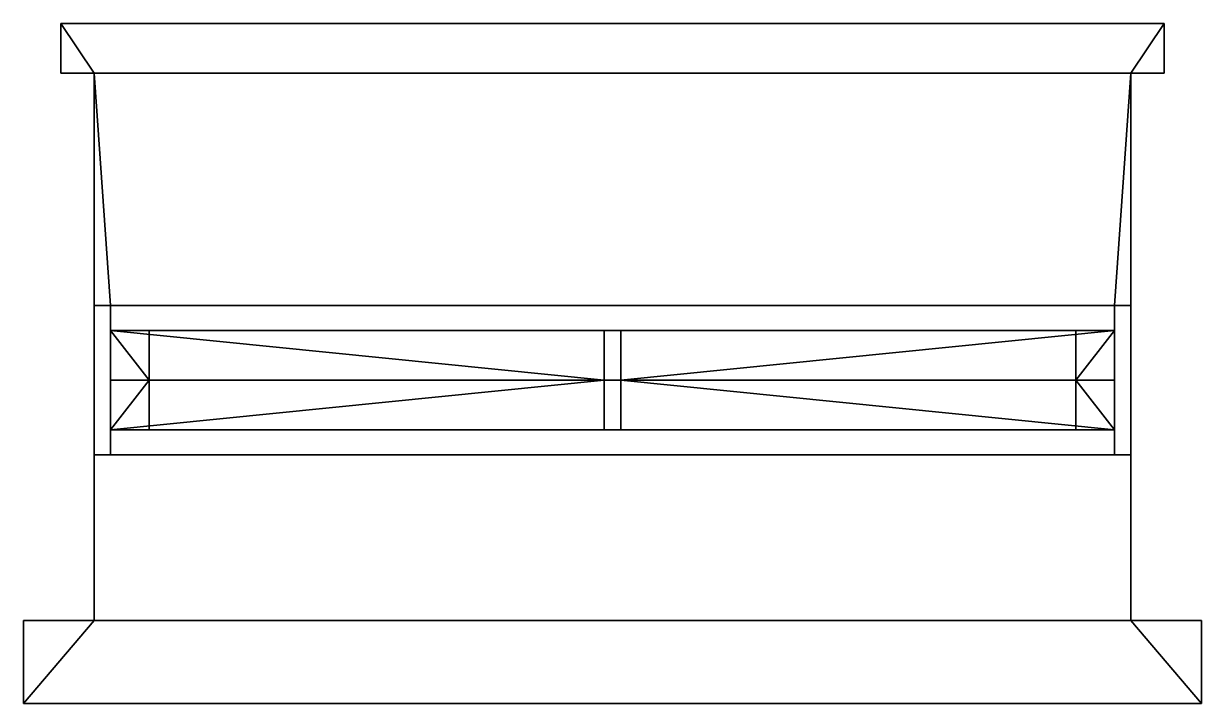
# Model space of a CAD drawing. Extents: x -0.043 to 0.667, y -0.05 to 0.36.
import ezdxf

# ---------------------------------------------------------------- set-up
doc = ezdxf.new("R2010")
doc.units = 0

msp = doc.modelspace()

# ---------------------------------------------------------------- meshes
at = {"color": 255}
mesh = msp.add_polyface(dxfattribs=at)
corners = [(0, 0.33), (0, 0.33, 0.052167), (0, 0.33, 0.077167), (0, 0.19, 0.077167), (0, 0.19, 1.82), (0, 0.1, 0.026667), (0, 0.1, 1.82), (0, 0), (0, 0, 0.01), (0.01, 0.19, 0.077167), (0.01, 0.19, 1.81), (0.01, 0.175, 0.077167), (0.01, 0.175, 0.975209), (0.01, 0.145, 0.077167), (0.01, 0.145, 0.937083), (0.01, 0.145, 0.975209), (0.01, 0.145, 1.81), (0.01, 0.115, 0.937083), (0.01, 0.115, 1.81), (0.01, 0.1, 0.077167), (0.01, 0.1, 1.81), (0.033125, 0.175, 0.125417), (0.033125, 0.175, 0.52625), (0.033125, 0.175, 0.53625), (0.033125, 0.175, 0.937083), (0.033125, 0.145, 0.125417), (0.033125, 0.145, 0.52625), (0.033125, 0.145, 0.53625), (0.033125, 0.145, 0.937083), (0.033125, 0.145, 0.975209), (0.033125, 0.145, 1.376042), (0.033125, 0.145, 1.386042), (0.033125, 0.145, 1.786875), (0.033125, 0.115, 0.975209), (0.033125, 0.115, 1.376042), (0.033125, 0.115, 1.386042), (0.033125, 0.115, 1.786875), (0.3075, 0.175, 0.125417), (0.3075, 0.175, 0.52625), (0.3075, 0.175, 0.53625), (0.3075, 0.175, 0.937083), (0.3075, 0.145, 0.125417), (0.3075, 0.145, 0.52625), (0.3075, 0.145, 0.53625), (0.3075, 0.145, 0.937083), (0.3075, 0.145, 0.975209), (0.3075, 0.145, 1.376042), (0.3075, 0.145, 1.386042), (0.3075, 0.145, 1.786875), (0.3075, 0.115, 0.975209), (0.3075, 0.115, 1.376042), (0.3075, 0.115, 1.386042), (0.3075, 0.115, 1.786875), (0.3175, 0.175, 0.125417), (0.3175, 0.175, 0.52625), (0.3175, 0.175, 0.53625), (0.3175, 0.175, 0.937083), (0.3175, 0.145, 0.125417), (0.3175, 0.145, 0.52625), (0.3175, 0.145, 0.53625), (0.3175, 0.145, 0.937083), (0.3175, 0.145, 0.975209), (0.3175, 0.145, 1.376042), (0.3175, 0.145, 1.386042), (0.3175, 0.145, 1.786875), (0.3175, 0.115, 0.975209), (0.3175, 0.115, 1.376042), (0.3175, 0.115, 1.386042), (0.3175, 0.115, 1.786875), (0.591875, 0.175, 0.125417), (0.591875, 0.175, 0.52625), (0.591875, 0.175, 0.53625), (0.591875, 0.175, 0.937083), (0.591875, 0.145, 0.125417), (0.591875, 0.145, 0.52625), (0.591875, 0.145, 0.53625), (0.591875, 0.145, 0.937083), (0.591875, 0.145, 0.975209), (0.591875, 0.145, 1.376042), (0.591875, 0.145, 1.386042), (0.591875, 0.145, 1.786875), (0.591875, 0.115, 0.975209), (0.591875, 0.115, 1.376042), (0.591875, 0.115, 1.386042), (0.591875, 0.115, 1.786875), (0.615, 0.19, 0.077167), (0.615, 0.19, 1.81), (0.615, 0.175, 0.077167), (0.615, 0.175, 0.975209), (0.615, 0.145, 0.077167), (0.615, 0.145, 0.937083), (0.615, 0.145, 0.975209), (0.615, 0.145, 1.81), (0.615, 0.115, 0.937083), (0.615, 0.115, 1.81), (0.615, 0.1, 0.077167), (0.615, 0.1, 1.81), (0.625, 0.33), (0.625, 0.33, 0.052167), (0.625, 0.33, 0.077167), (0.625, 0.19, 0.077167), (0.625, 0.19, 1.82), (0.625, 0.1, 0.026667), (0.625, 0.1, 1.82), (0.625, 0), (0.625, 0, 0.01), (0.645, 0.33, 0.052167), (0.645, 0.33, 0.077167), (0.645, 0.36, 0.052167), (0.645, 0.36, 0.077167), (0.6675, 0, 0.01), (0.6675, 0, -0.123333), (0.6675, -0.05, 0.001667), (0.6675, -0.05, -0.123333), (-0.02, 0.33, 0.052167), (-0.02, 0.33, 0.077167), (-0.02, 0.36, 0.052167), (-0.02, 0.36, 0.077167), (-0.0425, 0, 0.01), (-0.0425, 0, -0.123333), (-0.0425, -0.05, 0.001667), (-0.0425, -0.05, -0.123333)]
mesh.append_faces([[corners[k] for k in face] for face in [(29, 15, 30), (77, 78, 91), (79, 80, 92), (32, 31, 16), (82, 81, 93), (36, 18, 35), (17, 33, 34), (84, 83, 94), (28, 14, 27), (76, 75, 90), (74, 73, 89), (25, 26, 13), (93, 76, 90), (14, 28, 17), (118, 120, 8), (110, 105, 112), (115, 2, 117), (3, 9, 2), (100, 99, 85), (107, 109, 99), (15, 29, 12), (91, 88, 77), (69, 70, 87), (71, 72, 88), (21, 11, 22), (24, 23, 12), (99, 2, 9, 85), (109, 117, 2, 99), (114, 115, 117, 116), (116, 117, 109, 108), (108, 109, 107, 106), (116, 108, 98, 1), (11, 87, 85, 9), (102, 5, 8, 105), (120, 112, 105, 8), (120, 121, 113, 112), (119, 111, 113, 121), (92, 16, 10, 86), (10, 4, 101, 86), (89, 13, 19, 95), (95, 19, 5, 102), (75, 71, 55, 59), (54, 53, 37, 38), (39, 38, 22, 23), (56, 55, 39, 40), (54, 55, 71, 70), (42, 38, 37, 41), (26, 22, 38, 42), (57, 53, 54, 58), (43, 39, 23, 27), (44, 40, 39, 43), (59, 55, 56, 60), (58, 54, 70, 74), (58, 74, 75, 59), (58, 42, 41, 57), (43, 27, 26, 42), (60, 44, 43, 59), (51, 35, 34, 50), (66, 50, 49, 65), (68, 52, 51, 67), (66, 82, 83, 67), (63, 79, 78, 62), (63, 47, 48, 64), (46, 30, 31, 47), (61, 45, 46, 62), (50, 46, 45, 49), (34, 30, 46, 50), (65, 61, 62, 66), (51, 47, 31, 35), (52, 48, 47, 51), (67, 63, 64, 68), (83, 79, 63, 67), (66, 62, 78, 82), (55, 54, 38, 39), (59, 43, 42, 58), (50, 66, 67, 51), (62, 46, 47, 63), (41, 37, 21, 25), (36, 32, 48, 52), (68, 64, 80, 84), (73, 69, 53, 57), (118, 119, 121, 120), (110, 112, 113, 111), (17, 93, 65, 49), (94, 18, 52, 68), (53, 87, 11, 37), (12, 88, 56, 40), (88, 12, 45, 61), (16, 92, 64, 48), (93, 17, 44, 60), (30, 15, 16, 31), (92, 91, 78, 79), (71, 88, 87, 70), (11, 12, 23, 22), (27, 14, 13, 26), (89, 90, 75, 74), (93, 94, 83, 82), (17, 34, 35, 18), (33, 29, 30, 34), (35, 31, 32, 36), (82, 78, 77, 81), (84, 80, 79, 83), (76, 72, 71, 75), (74, 70, 69, 73), (25, 21, 22, 26), (27, 23, 24, 28), (91, 92, 86, 88), (10, 16, 15, 12), (9, 3, 4, 10), (85, 86, 101, 100), (102, 103, 96, 95), (5, 19, 20, 6), (33, 49, 45, 29), (65, 81, 77, 61), (40, 44, 28, 24), (90, 89, 95, 93), (19, 13, 14, 17), (11, 9, 10, 12), (86, 85, 87, 88), (94, 93, 95, 96), (18, 20, 19, 17), (41, 25, 13), (89, 73, 57), (89, 57, 41, 13), (93, 81, 65), (49, 33, 17), (68, 84, 94), (18, 36, 52), (48, 32, 16), (92, 80, 64), (94, 96, 20, 18), (103, 6, 20, 96), (40, 24, 12), (72, 56, 88), (76, 60, 56, 72), (53, 69, 87), (11, 21, 37), (60, 76, 93), (17, 28, 44), (12, 29, 45), (61, 77, 88), (101, 4, 6, 103), (4, 3, 5, 6), (103, 102, 100, 101), (104, 111, 119, 7), (98, 108, 106), (99, 98, 106, 107), (1, 114, 116), (115, 114, 1, 2), (1, 98, 97, 0), (102, 98, 99, 100), (104, 97, 98, 102), (2, 1, 5, 3), (1, 0, 7, 5), (97, 104, 7, 0), (8, 7, 119, 118), (5, 7, 8), (110, 111, 104, 105), (105, 104, 102)]], dxfattribs={"color": 255})

doc.saveas('drawing.dxf')
